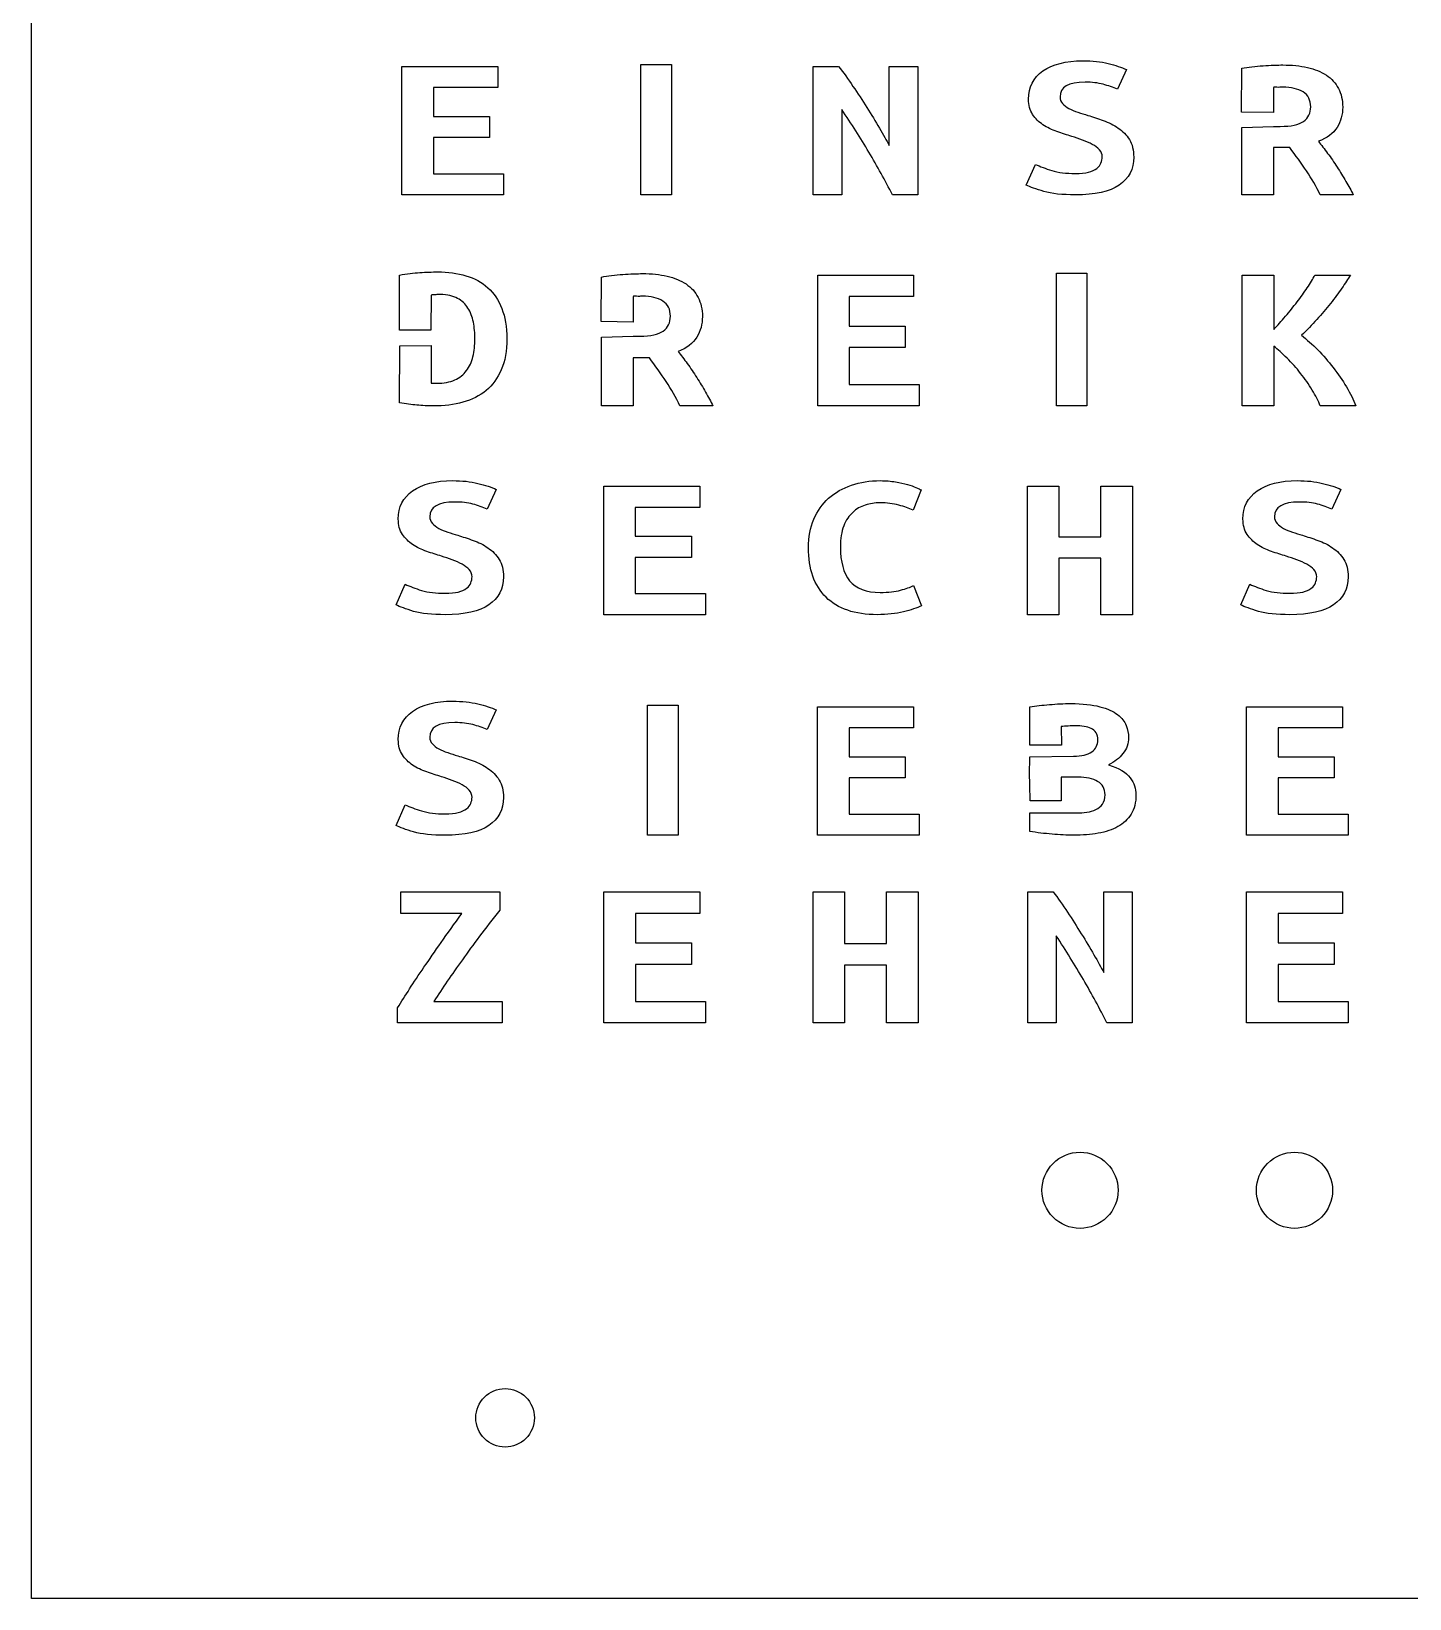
# Model space of a CAD drawing. Extents: x 0 to 230, y 0 to 230.
# Drawn here: x 0.5 to 107.6, y 0.5 to 122.3 of the extents above; entities that cross this region are included whole.
import ezdxf

# ---------------------------------------------------------------- set-up
doc = ezdxf.new("R2010")
doc.units = 0
doc.layers.add('Ebene_1', color=7, linetype='CONTINUOUS')

msp = doc.modelspace()

# ---------------------------------------------------------------- linework, layer by layer
at = {"layer": 'Ebene_1', "color": 7}
for p, q in [((0.497835, 0.497837), (0.497835, 229.502167)), ((29.291271, 109.589578), (29.291271, 119.569616)), ((29.291271, 119.569616), (36.747739, 119.569616)), ((36.747739, 119.569616), (36.747739, 117.925087)), ((47.854031, 119.705894), (50.223248, 119.705894)), ((47.854031, 109.58405), (47.854031, 119.705894)), ((50.223248, 119.705894), (50.223248, 109.58405)), ((61.253139, 109.589578), (61.253139, 119.569616)), ((61.253139, 119.569616), (63.221647, 119.569616)), ((67.158662, 113.426814), (67.158662, 119.569616)), ((67.158662, 119.569616), (69.365777, 119.569616)), ((69.365777, 119.569616), (69.365777, 109.589578)), ((94.530123, 116.022674), (94.553363, 119.424512)), ((85.591956, 119.327777), (84.876136, 117.796107)), ((36.747739, 117.925087), (31.736992, 117.925087)), ((31.736992, 117.925087), (31.736992, 115.684012)), ((96.999083, 117.908764), (96.999083, 115.9868)), ((63.460254, 116.216065), (63.460254, 109.589578)), ((96.999083, 115.9868), (94.530123, 116.022674)), ((31.736992, 115.684012), (36.09157, 115.684012)), ((36.09157, 115.684012), (36.09157, 114.039482)), ((94.553363, 114.826117), (96.999084, 114.910117)), ((94.553363, 109.58958), (94.553363, 114.826117)), ((96.999083, 114.909915), (97.535948, 114.909915)), ((36.09157, 114.039482), (31.736992, 114.039482)), ((31.736992, 114.039482), (31.736992, 111.234108)), ((98.271655, 113.265587), (96.999084, 113.265587)), ((96.999084, 113.265587), (96.999084, 109.58958)), ((31.736992, 111.234108), (37.185185, 111.234108)), ((37.185185, 111.234108), (37.185185, 109.589578)), ((77.797462, 110.347355), (78.513283, 111.959639)), ((81.615174, 111.250234), (81.615174, 111.250234)), ((37.185185, 109.589578), (29.291271, 109.589578)), ((50.223248, 109.58405), (47.854031, 109.58405)), ((63.460254, 109.589578), (61.253139, 109.589578)), ((69.365777, 109.589578), (67.397269, 109.589578)), ((96.999084, 109.58958), (94.553363, 109.58958)), ((103.202866, 109.58958), (100.637841, 109.58958)), ((29.114425, 99.063407), (29.114425, 103.35244)), ((44.779867, 99.739775), (44.803107, 103.204649)), ((61.593606, 93.187471), (61.593606, 103.352438)), ((61.593606, 103.352438), (69.050151, 103.352438)), ((69.050151, 103.352438), (69.050151, 101.677435)), ((80.142856, 103.491238), (82.512097, 103.491238)), ((80.142856, 93.181838), (80.142856, 103.491238)), ((82.512097, 103.491238), (82.512097, 93.181838)), ((94.58081, 93.187471), (94.58081, 103.352438)), ((94.58081, 103.352438), (97.026557, 103.352438)), ((97.026557, 103.352438), (97.026557, 99.132088)), ((100.2279, 103.352438), (102.991792, 103.352438)), ((31.56017, 101.792594), (31.536935, 99.067512)), ((47.248852, 101.660814), (47.248852, 99.703237)), ((69.050151, 101.677435), (64.039353, 101.677435)), ((64.039353, 101.677435), (64.039353, 99.394834)), ((31.536935, 99.067512), (29.114425, 99.063407)), ((47.248852, 99.703237), (44.779867, 99.739775)), ((64.039353, 99.394834), (68.393975, 99.394834)), ((68.393975, 99.394834), (68.393975, 97.719831)), ((29.114425, 93.433797), (29.137659, 97.865)), ((29.137659, 97.865), (31.56017, 97.869105)), ((31.56017, 97.869105), (31.56017, 94.961211)), ((44.803107, 98.521046), (47.248854, 98.606603)), ((44.803107, 93.187477), (44.803107, 98.521046)), ((47.248852, 98.606397), (47.785723, 98.606397)), ((68.393975, 97.719831), (64.039353, 97.719831)), ((64.039353, 97.719831), (64.039353, 94.862474)), ((97.026557, 97.834782), (97.026557, 93.187471)), ((48.521437, 96.9316), (47.248854, 96.9316)), ((47.248854, 96.9316), (47.248854, 93.187477)), ((31.778895, 94.944789), (31.99762, 94.944789)), ((64.039353, 94.862474), (69.487601, 94.862474)), ((69.487601, 94.862474), (69.487601, 93.187471)), ((47.248854, 93.187477), (44.803107, 93.187477)), ((53.452699, 93.187477), (50.887647, 93.187477)), ((69.487601, 93.187471), (61.593606, 93.187471)), ((82.512097, 93.181838), (80.142856, 93.181838)), ((97.026557, 93.187471), (94.58081, 93.187471)), ((103.409359, 93.187471), (100.645466, 93.187471)), ((36.624678, 86.701731), (35.908847, 85.170125)), ((44.976155, 76.963939), (44.976155, 86.943562)), ((44.976155, 86.943562), (52.432731, 86.943562)), ((52.432731, 86.943562), (52.432731, 85.2991)), ((69.640872, 86.653364), (69.004578, 85.073392)), ((77.893722, 76.963939), (77.893722, 86.943562)), ((77.893722, 86.943562), (80.339479, 86.943562)), ((80.339479, 86.943562), (80.339479, 83.009752)), ((83.600488, 83.009752), (83.600488, 86.943562)), ((83.600488, 86.943562), (86.046245, 86.943562)), ((86.046245, 86.943562), (86.046245, 76.963939)), ((102.252775, 86.701731), (101.536944, 85.170125)), ((52.432731, 85.2991), (47.421912, 85.2991)), ((47.421912, 85.2991), (47.421912, 83.058119)), ((47.421912, 83.058119), (51.776553, 83.058119)), ((51.776553, 83.058119), (51.776553, 81.413657)), ((80.339479, 83.009752), (83.600488, 83.009752)), ((51.776553, 81.413657), (47.421912, 81.413657)), ((47.421912, 81.413657), (47.421912, 78.6084)), ((83.600488, 81.365291), (80.339479, 81.365291)), ((80.339479, 81.365291), (80.339479, 76.963939)), ((83.600488, 76.963939), (83.600488, 81.365291)), ((28.830071, 77.721682), (29.545902, 79.333899)), ((69.044346, 79.221044), (69.660757, 77.657194)), ((94.458168, 77.721682), (95.173999, 79.333899)), ((32.647838, 78.624524), (32.647838, 78.624524)), ((47.421912, 78.6084), (52.870184, 78.6084)), ((52.870184, 78.6084), (52.870184, 76.963939)), ((98.275935, 78.624524), (98.275935, 78.624524)), ((52.870184, 76.963939), (44.976155, 76.963939)), ((66.22079, 76.96394), (66.22079, 76.96394)), ((80.339479, 76.963939), (77.893722, 76.963939)), ((86.046245, 76.963939), (83.600488, 76.963939)), ((36.624742, 69.564533), (35.908911, 68.032246)), ((48.379806, 69.942802), (50.749058, 69.942802)), ((48.379806, 59.816879), (48.379806, 69.942802)), ((50.749058, 69.942802), (50.749058, 59.816879)), ((61.58784, 59.822424), (61.58784, 69.806484)), ((61.58784, 69.806484), (69.044418, 69.806484)), ((69.044418, 69.806484), (69.044418, 68.161292)), ((78.07274, 68.60089), (78.07274, 69.81261)), ((94.915581, 59.822424), (94.915581, 69.806484)), ((94.915581, 69.806484), (102.372159, 69.806484)), ((102.372159, 69.806484), (102.372159, 68.161292)), ((80.518512, 68.26386), (80.535052, 66.82557)), ((69.044418, 68.161292), (64.033598, 68.161292)), ((64.033598, 68.161292), (64.033598, 65.919314)), ((102.372159, 68.161292), (97.361339, 68.161292)), ((97.361339, 68.161292), (97.361339, 65.919314)), ((64.033598, 65.919314), (68.388239, 65.919314)), ((68.388239, 65.919314), (68.388239, 64.274121)), ((80.535052, 66.82557), (78.07034, 66.83557)), ((78.070352, 65.92627), (81.472954, 65.97347)), ((97.361339, 65.919314), (101.71598, 65.919314)), ((101.71598, 65.919314), (101.71598, 64.274121)), ((68.388239, 64.274121), (64.033598, 64.274121)), ((64.033598, 64.274121), (64.033598, 61.467617)), ((78.089292, 62.49927), (78.072752, 63.75361)), ((80.518512, 64.33006), (80.501982, 62.48664)), ((81.83087, 64.33006), (80.518512, 64.33006)), ((101.71598, 64.274121), (97.361339, 64.274121)), ((97.361339, 64.274121), (97.361339, 61.467617)), ((28.830133, 60.580492), (29.545965, 62.193425)), ((80.501982, 62.48664), (78.089292, 62.49927)), ((32.647901, 61.483734), (32.647901, 61.483734)), ((64.033598, 61.467617), (69.48187, 61.467617)), ((69.48187, 61.467617), (69.48187, 59.822424)), ((78.07274, 60.11877), (78.07274, 61.57191)), ((97.361339, 61.467617), (102.809611, 61.467617)), ((102.809611, 61.467617), (102.809611, 59.822424)), ((50.749058, 59.816879), (48.379806, 59.816879)), ((69.48187, 59.822424), (61.58784, 59.822424)), ((102.809611, 59.822424), (94.915581, 59.822424)), ((29.214289, 53.749761), (29.214289, 55.429893)), ((29.214289, 55.429893), (36.889516, 55.429893)), ((36.889516, 55.429893), (36.889516, 54.013311)), ((44.98242, 45.233798), (44.98242, 55.429893)), ((44.98242, 55.429893), (52.438923, 55.429893)), ((52.438923, 55.429893), (52.438923, 53.749761)), ((61.235961, 45.233798), (61.235961, 55.429893)), ((61.235961, 55.429893), (63.681694, 55.429893)), ((63.681694, 55.429893), (63.681694, 51.410754)), ((66.942671, 51.410754), (66.942671, 55.429893)), ((66.942671, 55.429893), (69.388405, 55.429893)), ((69.388405, 55.429893), (69.388405, 45.233798)), ((77.919549, 45.233798), (77.919549, 55.429893)), ((77.919549, 55.429893), (79.888066, 55.429893)), ((83.8251, 49.154106), (83.8251, 55.429893)), ((83.8251, 55.429893), (86.032225, 55.429893)), ((86.032225, 55.429893), (86.032225, 45.233798)), ((94.921282, 45.233798), (94.921282, 55.429893)), ((94.921282, 55.429893), (102.377785, 55.429893)), ((102.377785, 55.429893), (102.377785, 53.749761)), ((33.946683, 53.749761), (29.214289, 53.749761)), ((52.438923, 53.749761), (47.428153, 53.749761)), ((47.428153, 53.749761), (47.428153, 51.460169)), ((102.377785, 53.749761), (97.367015, 53.749761)), ((97.367015, 53.749761), (97.367015, 51.460169)), ((47.428153, 51.460169), (51.782751, 51.460169)), ((51.782751, 51.460169), (51.782751, 49.780037)), ((63.681694, 51.410754), (66.942671, 51.410754)), ((80.126674, 52.003742), (80.126674, 45.233798)), ((97.367015, 51.460169), (101.721613, 51.460169)), ((101.721613, 51.460169), (101.721613, 49.780037)), ((51.782751, 49.780037), (47.428153, 49.780037)), ((47.428153, 49.780037), (47.428153, 46.91393)), ((66.942671, 49.730622), (63.681694, 49.730622)), ((63.681694, 49.730622), (63.681694, 45.233798)), ((66.942671, 45.233798), (66.942671, 49.730622)), ((101.721613, 49.780037), (97.367015, 49.780037)), ((97.367015, 49.780037), (97.367015, 46.91393)), ((28.955797, 45.233798), (28.955797, 46.403301)), ((31.779326, 46.91393), (37.068473, 46.91393)), ((37.068473, 46.91393), (37.068473, 45.233798)), ((47.428153, 46.91393), (52.876372, 46.91393)), ((52.876372, 46.91393), (52.876372, 45.233798)), ((97.367015, 46.91393), (102.815234, 46.91393)), ((102.815234, 46.91393), (102.815234, 45.233798)), ((37.068473, 45.233798), (28.955797, 45.233798)), ((52.876372, 45.233798), (44.98242, 45.233798)), ((63.681694, 45.233798), (61.235961, 45.233798)), ((69.388405, 45.233798), (66.942671, 45.233798)), ((80.126674, 45.233798), (77.919549, 45.233798)), ((86.032225, 45.233798), (84.063708, 45.233798)), ((102.815234, 45.233798), (94.921282, 45.233798)), ((84.935317, 32.23294), (84.935317, 32.23294)), ((101.59532, 32.23294), (101.59532, 32.23294)), ((39.582047, 14.5495), (39.582047, 14.5495)), ((229.502165, 0.497837), (0.497835, 0.497837))]:
    msp.add_line(p, q, dxfattribs=at)
for points in [[(63.221647, 119.569616), (63.592813, 119.09668), (63.96398, 118.580749), (64.335146, 118.021824)], [(79.089916, 119.214917), (79.845505, 119.741596), (80.879469, 120.004936), (82.191807, 120.004936)], [(82.191807, 120.004936), (82.947396, 120.004936), (83.603565, 119.93507), (84.160315, 119.795339)], [(84.160315, 119.795339), (84.73032, 119.655608), (85.207534, 119.499754), (85.591956, 119.327777)], [(94.553363, 119.424512), (94.79197, 119.46752), (95.050461, 119.505126), (95.328835, 119.537372)], [(95.328835, 119.537372), (95.620466, 119.580501), (95.912097, 119.607103), (96.203728, 119.617986)], [(96.203728, 119.617986), (96.495359, 119.639349), (96.773733, 119.655472), (97.038852, 119.666355)], [(97.038852, 119.666355), (97.303971, 119.677238), (97.53595, 119.682478), (97.734789, 119.682478)], [(97.734789, 119.682478), (98.437354, 119.682478), (99.073639, 119.617986), (99.643645, 119.489004)], [(99.643645, 119.489004), (100.213651, 119.360021), (100.70412, 119.161186), (101.115055, 118.892458)], [(77.976417, 117.022211), (77.976417, 117.957335), (78.347584, 118.688237), (79.089916, 119.214917)], [(82.370762, 118.344283), (81.07168, 118.344283), (80.422139, 117.96271), (80.422139, 117.199562)], [(83.762636, 118.183055), (83.364958, 118.290541), (82.901, 118.344283), (82.370762, 118.344283)], [(84.876136, 117.796107), (84.544737, 117.946587), (84.173571, 118.075569), (83.762636, 118.183055)], [(101.115055, 118.892458), (101.525989, 118.623731), (101.837503, 118.279791), (102.049599, 117.860597)], [(64.335146, 118.021824), (64.706313, 117.473647), (65.064223, 116.92547), (65.408878, 116.377294)], [(78.29456, 115.82912), (78.082465, 116.151577), (77.976417, 116.549274), (77.976417, 117.022211)], [(80.422139, 117.199562), (80.422139, 117.006088), (80.488418, 116.834111), (80.620978, 116.683631)], [(97.396761, 117.941009), (97.264201, 117.941009), (96.999083, 118.024526), (96.999083, 117.908764)], [(97.734788, 117.957132), (97.641996, 117.957132), (97.529321, 117.951892), (97.396761, 117.941009)], [(99.305617, 117.586307), (98.907939, 117.83351), (98.384329, 117.957132), (97.734788, 117.957132)], [(99.902134, 116.425462), (99.902134, 116.952155), (99.703295, 117.339103), (99.305617, 117.586307)], [(102.049599, 117.860597), (102.274949, 117.452165), (102.387625, 116.96848), (102.387625, 116.409541)], [(65.567949, 112.89476), (64.918408, 114.001862), (64.215843, 115.108964), (63.460254, 116.216065)], [(65.408878, 116.377294), (65.766788, 115.829117), (66.091559, 115.297064), (66.383189, 114.781133)], [(79.089916, 115.039101), (78.771774, 115.254072), (78.506655, 115.517412), (78.29456, 115.82912)], [(80.620978, 116.683631), (80.753537, 116.5439), (80.919236, 116.414917), (81.118076, 116.296683)], [(81.118076, 116.296683), (81.330171, 116.189197), (81.56215, 116.09246), (81.814013, 116.006472)], [(81.814013, 116.006472), (82.079132, 115.920483), (82.337622, 115.839869), (82.589485, 115.764629)], [(82.589485, 115.764629), (82.973908, 115.646395), (83.371586, 115.512038), (83.78252, 115.361558)], [(99.345385, 115.296864), (99.716551, 115.565591), (99.902134, 115.941777), (99.902134, 116.425462)], [(102.387625, 116.409541), (102.387625, 115.829119), (102.24181, 115.302426), (101.950179, 114.829503)], [(66.383189, 114.781133), (66.688076, 114.265202), (66.946567, 113.813762), (67.158662, 113.426814)], [(80.183532, 114.507047), (79.785853, 114.646779), (79.421315, 114.82413), (79.089916, 115.039101)], [(81.336799, 114.136222), (80.965632, 114.243708), (80.58121, 114.367316), (80.183532, 114.507047)], [(83.78252, 115.361558), (84.20671, 115.221827), (84.591133, 115.028353), (84.935787, 114.781136)], [(84.935787, 114.781136), (85.293698, 114.544667), (85.585328, 114.243708), (85.81068, 113.878257)], [(97.535948, 114.909915), (98.371073, 114.909915), (98.974218, 115.038898), (99.345385, 115.296864)], [(101.950179, 114.829503), (101.658548, 114.356579), (101.174706, 113.996476), (100.498653, 113.749272)], [(82.171923, 113.846011), (81.893548, 113.953497), (81.615174, 114.050234), (81.336799, 114.136222)], [(82.927512, 113.507431), (82.702161, 113.636414), (82.450298, 113.749274), (82.171923, 113.846011)], [(83.484262, 113.088237), (83.338446, 113.249466), (83.152863, 113.389197), (82.927512, 113.507431)], [(85.81068, 113.878257), (86.036031, 113.523554), (86.148706, 113.072115), (86.148706, 112.523938)], [(100.498653, 113.749272), (100.724004, 113.469823), (100.962611, 113.158088), (101.214474, 112.814148)], [(67.397269, 109.589578), (66.840519, 110.69668), (66.230746, 111.798407), (65.567949, 112.89476)], [(83.285422, 111.637182), (83.444494, 111.766165), (83.550541, 111.905896), (83.603565, 112.056376)], [(83.702985, 112.540061), (83.702985, 112.744284), (83.630077, 112.927009), (83.484262, 113.088237)], [(83.603565, 112.056376), (83.669845, 112.217604), (83.702985, 112.378833), (83.702985, 112.540061)], [(86.148706, 112.523938), (86.148706, 111.588813), (85.770912, 110.863286), (85.015323, 110.347355)], [(99.564109, 111.443706), (99.166431, 112.045612), (98.735613, 112.652919), (98.271655, 113.265587)], [(101.214474, 112.814148), (101.466337, 112.480929), (101.711572, 112.126226), (101.950179, 111.75004)], [(78.513283, 111.959639), (78.871193, 111.787662), (79.295383, 111.626433), (79.785853, 111.475953)], [(79.785853, 111.475953), (80.289579, 111.325474), (80.899353, 111.250234), (81.615174, 111.250234)], [(81.615174, 111.250234), (82.026108, 111.250234), (82.364134, 111.282479), (82.629253, 111.346971)], [(82.629253, 111.346971), (82.907628, 111.422211), (83.126351, 111.518948), (83.285422, 111.637182)], [(100.637841, 109.58958), (100.332954, 110.234493), (99.975044, 110.852522), (99.564109, 111.443706)], [(101.950179, 111.75004), (102.188786, 111.384576), (102.414137, 111.01375), (102.626232, 110.637564)], [(79.169452, 109.847547), (78.559679, 110.030272), (78.102349, 110.196875), (77.797462, 110.347355)], [(81.615174, 109.589581), (80.594466, 109.589581), (79.779225, 109.67557), (79.169452, 109.847547)], [(85.015323, 110.347355), (84.27299, 109.842172), (83.139607, 109.589581), (81.615174, 109.589581)], [(102.626232, 110.637564), (102.851583, 110.2721), (103.043794, 109.922798), (103.202866, 109.58958)], [(29.114425, 103.35244), (29.67118, 103.450969), (30.194795, 103.516656), (30.68527, 103.549499)], [(30.68527, 103.549499), (31.175745, 103.582342), (31.63308, 103.598764), (32.057274, 103.598764)], [(32.057274, 103.598764), (32.865895, 103.598764), (33.601607, 103.500234), (34.264411, 103.303175)], [(34.264411, 103.303175), (34.940471, 103.106116), (35.510483, 102.794106), (35.974445, 102.367144)], [(35.974445, 102.367144), (36.438408, 101.951144), (36.796322, 101.414692), (37.048188, 100.757828)], [(44.803107, 103.204649), (45.041716, 103.248453), (45.30021, 103.286757), (45.578588, 103.3196)], [(45.578588, 103.3196), (45.870222, 103.363528), (46.161855, 103.390623), (46.453489, 103.401708)], [(46.453489, 103.401708), (46.745123, 103.423467), (47.0235, 103.439888), (47.288622, 103.450973)], [(47.288622, 103.450973), (47.553743, 103.462057), (47.785725, 103.467394), (47.984566, 103.467394)], [(47.984566, 103.467394), (48.687138, 103.467394), (49.32343, 103.401708), (49.893441, 103.270335)], [(49.893441, 103.270335), (50.463453, 103.138962), (50.953927, 102.936443), (51.364866, 102.662736)], [(51.364866, 102.662736), (51.775805, 102.389029), (52.087322, 102.038716), (52.29942, 101.611754)], [(98.836011, 101.266896), (99.127645, 101.639118), (99.392767, 102.005867), (99.631376, 102.367142)], [(99.631376, 102.367142), (99.869985, 102.728417), (100.068827, 103.056849), (100.2279, 103.352438)], [(102.315732, 102.334299), (102.063867, 101.962076), (101.772233, 101.567958), (101.440831, 101.151944)], [(102.991792, 103.352438), (102.806207, 103.056849), (102.580854, 102.71747), (102.315732, 102.334299)], [(31.918084, 101.825437), (31.785523, 101.825437), (31.666218, 101.814352), (31.56017, 101.792594)], [(32.275998, 101.841859), (32.169949, 101.841859), (32.050645, 101.836522), (31.918084, 101.825437)], [(33.608234, 101.54627), (33.263576, 101.743329), (32.819497, 101.841859), (32.275998, 101.841859)], [(34.423483, 100.790877), (34.224641, 101.108347), (33.952892, 101.360172), (33.608234, 101.54627)], [(47.646534, 101.693657), (47.513974, 101.693657), (47.248852, 101.778721), (47.248852, 101.660814)], [(47.984564, 101.710079), (47.891772, 101.710079), (47.779095, 101.704742), (47.646534, 101.693657)], [(49.55541, 101.332382), (49.157727, 101.584166), (48.634113, 101.710079), (47.984564, 101.710079)], [(50.151933, 100.150027), (50.151933, 100.68648), (49.953092, 101.080598), (49.55541, 101.332382)], [(52.29942, 101.611754), (52.524773, 101.195754), (52.63745, 100.703106), (52.63745, 100.133811)], [(97.941226, 100.150227), (98.259372, 100.52245), (98.557634, 100.894673), (98.836011, 101.266896)], [(101.440831, 101.151944), (101.109429, 100.746878), (100.751515, 100.330865), (100.367088, 99.903903)], [(34.841049, 99.69063), (34.761513, 100.10663), (34.622324, 100.473406), (34.423483, 100.790877)], [(37.048188, 100.757828), (37.313309, 100.111926), (37.44587, 99.329149), (37.44587, 98.40954)], [(49.595178, 99.000516), (49.966348, 99.274222), (50.151933, 99.657379), (50.151933, 100.150027)], [(52.63745, 100.133811), (52.63745, 99.542633), (52.491633, 99.006181), (52.199999, 98.524495)], [(97.026557, 99.132088), (97.31819, 99.438625), (97.62308, 99.778004), (97.941226, 100.150227)], [(100.367088, 99.903903), (99.995918, 99.476942), (99.604864, 99.066402), (99.193925, 98.672284)], [(34.960354, 98.409745), (34.960354, 98.847668), (34.920586, 99.27463), (34.841049, 99.69063)], [(47.785723, 98.606397), (48.620856, 98.606397), (49.224008, 98.73777), (49.595178, 99.000516)], [(99.193925, 98.672284), (99.604864, 98.343852), (100.02243, 97.966155), (100.446625, 97.539194)], [(34.801281, 97.01391), (34.907329, 97.440871), (34.960354, 97.906136), (34.960354, 98.409745)], [(37.44587, 98.40954), (37.44587, 97.468049), (37.300053, 96.663391), (37.00842, 95.995566)], [(52.199999, 98.524495), (51.908365, 98.042808), (51.424518, 97.676032), (50.748458, 97.424248)], [(98.060531, 96.898752), (97.702617, 97.270974), (97.357959, 97.582985), (97.026557, 97.834782)], [(100.446625, 97.539194), (100.870819, 97.112232), (101.268502, 96.652428), (101.639672, 96.15978)], [(34.304178, 95.930085), (34.542787, 96.236635), (34.708488, 96.59791), (34.801281, 97.01391)], [(49.813905, 95.07596), (49.416222, 95.689019), (48.9854, 96.307579), (48.521437, 96.9316)], [(50.748458, 97.424248), (50.973812, 97.139621), (51.212421, 96.822109), (51.464287, 96.471795)], [(51.464287, 96.471795), (51.716152, 96.132402), (51.96139, 95.771127), (52.199999, 95.38797)], [(99.114389, 95.716397), (98.782987, 96.143358), (98.431701, 96.537476), (98.060531, 96.898752)], [(31.99762, 94.944789), (32.554376, 94.944789), (33.018338, 95.032357), (33.389508, 95.207535)], [(33.389508, 95.207535), (33.773935, 95.382712), (34.078825, 95.623535), (34.304178, 95.930085)], [(37.00842, 95.995566), (36.730042, 95.338702), (36.338987, 94.80225), (35.835257, 94.38625)], [(50.887647, 93.187477), (50.582758, 93.84434), (50.224843, 94.473821), (49.813905, 95.07596)], [(52.199999, 95.38797), (52.438608, 95.015734), (52.663962, 94.638037), (52.876059, 94.25488)], [(100.009174, 94.419091), (99.744053, 94.867948), (99.445791, 95.300383), (99.114389, 95.716397)], [(101.639672, 96.15978), (102.024098, 95.67808), (102.368756, 95.179958), (102.673646, 94.665415)], [(31.56017, 94.961211), (31.62645, 94.950126), (31.699358, 94.944789), (31.778895, 94.944789)], [(35.835257, 94.38625), (35.331526, 93.97025), (34.728374, 93.663699), (34.025802, 93.46664)], [(52.876059, 94.25488), (53.101412, 93.882644), (53.293626, 93.52687), (53.452699, 93.187477)], [(100.645466, 93.187471), (100.499649, 93.570642), (100.287552, 93.981182), (100.009174, 94.419091)], [(102.673646, 94.665415), (102.978536, 94.161819), (103.223773, 93.669171), (103.409359, 93.187471)], [(30.44666, 93.25316), (30.035722, 93.286003), (29.591643, 93.346229), (29.114425, 93.433797)], [(31.739128, 93.187473), (31.301678, 93.187473), (30.870855, 93.209232), (30.44666, 93.25316)], [(34.025802, 93.46664), (33.336486, 93.280543), (32.574261, 93.187473), (31.739128, 93.187473)], [(29.009028, 84.396261), (29.009028, 85.331346), (29.3802, 86.062218), (30.122544, 86.588876)], [(30.122544, 86.588876), (30.878143, 87.115533), (31.912122, 87.378862), (33.224479, 87.378862)], [(33.224479, 87.378862), (33.980079, 87.378862), (34.636258, 87.308999), (35.193015, 87.169274)], [(35.193015, 87.169274), (35.763029, 87.029548), (36.24025, 86.873701), (36.624678, 86.701731)], [(62.442791, 86.008478), (62.946524, 86.459898), (63.536422, 86.798464), (64.212485, 87.024174)], [(64.212485, 87.024174), (64.901804, 87.260633), (65.650776, 87.378862), (66.4594, 87.378862)], [(66.4594, 87.378862), (66.896852, 87.378862), (67.287908, 87.346618), (67.632568, 87.282129)], [(67.632568, 87.282129), (67.990484, 87.228388), (68.302003, 87.1639), (68.567125, 87.088663)], [(68.567125, 87.088663), (68.832248, 87.013426), (69.050974, 86.932815), (69.223304, 86.84683)], [(69.223304, 86.84683), (69.40889, 86.760845), (69.548079, 86.696357), (69.640872, 86.653364)], [(94.637125, 84.396261), (94.637125, 85.331346), (95.008297, 86.062218), (95.750641, 86.588876)], [(95.750641, 86.588876), (96.50624, 87.115533), (97.540219, 87.378862), (98.852576, 87.378862)], [(98.852576, 87.378862), (99.608176, 87.378862), (100.264355, 87.308999), (100.821112, 87.169274)], [(100.821112, 87.169274), (101.391126, 87.029548), (101.868347, 86.873701), (102.252775, 86.701731)], [(33.403437, 85.718278), (32.104336, 85.718278), (31.454785, 85.33672), (31.454785, 84.573604)], [(34.795331, 85.557057), (34.397647, 85.664538), (33.933683, 85.718278), (33.403437, 85.718278)], [(35.908847, 85.170125), (35.577443, 85.320598), (35.206272, 85.449576), (34.795331, 85.557057)], [(61.289507, 84.380138), (61.567886, 85.025025), (61.952314, 85.567805), (62.442791, 86.008478)], [(65.286232, 85.476446), (64.928316, 85.368965), (64.603541, 85.180873), (64.311906, 84.91217)], [(66.419632, 85.65379), (66.035204, 85.65379), (65.657404, 85.594675), (65.286232, 85.476446)], [(67.891063, 85.476446), (67.466866, 85.594675), (66.976389, 85.65379), (66.419632, 85.65379)], [(69.004578, 85.073392), (68.699687, 85.234613), (68.328515, 85.368965), (67.891063, 85.476446)], [(99.031534, 85.718278), (97.732433, 85.718278), (97.082882, 85.33672), (97.082882, 84.573604)], [(100.423428, 85.557057), (100.025744, 85.664538), (99.56178, 85.718278), (99.031534, 85.718278)], [(101.536944, 85.170125), (101.20554, 85.320598), (100.834369, 85.449576), (100.423428, 85.557057)], [(29.327176, 83.20322), (29.115077, 83.525663), (29.009028, 83.923344), (29.009028, 84.396261)], [(31.454785, 84.573604), (31.454785, 84.380138), (31.521066, 84.208169), (31.653627, 84.057695)], [(31.653627, 84.057695), (31.786189, 83.91797), (31.95189, 83.788992), (32.150732, 83.670763)], [(60.871939, 82.171401), (60.871939, 82.999006), (61.011128, 83.735252), (61.289507, 84.380138)], [(64.311906, 84.91217), (64.033527, 84.654215), (63.801545, 84.304902), (63.615959, 83.864229)], [(94.955273, 83.20322), (94.743174, 83.525663), (94.637125, 83.923344), (94.637125, 84.396261)], [(97.082882, 84.573604), (97.082882, 84.380138), (97.149163, 84.208169), (97.281724, 84.057695)], [(97.281724, 84.057695), (97.414286, 83.91797), (97.579987, 83.788992), (97.778829, 83.670763)], [(30.122544, 82.413234), (29.804397, 82.628196), (29.539274, 82.891525), (29.327176, 83.20322)], [(32.150732, 83.670763), (32.362831, 83.563282), (32.594813, 83.466549), (32.84668, 83.380564)], [(32.84668, 83.380564), (33.111802, 83.294579), (33.370297, 83.213968), (33.622163, 83.138731)], [(33.622163, 83.138731), (34.006591, 83.020502), (34.404275, 82.886151), (34.815216, 82.735677)], [(63.615959, 83.864229), (63.443629, 83.423556), (63.357464, 82.875403), (63.357464, 82.219768)], [(95.750641, 82.413234), (95.432494, 82.628196), (95.167371, 82.891525), (94.955273, 83.20322)], [(97.778829, 83.670763), (97.990928, 83.563282), (98.22291, 83.466549), (98.474777, 83.380564)], [(98.474777, 83.380564), (98.739899, 83.294579), (98.998394, 83.213968), (99.25026, 83.138731)], [(99.25026, 83.138731), (99.634688, 83.020502), (100.032372, 82.886151), (100.443313, 82.735677)], [(31.216175, 81.881202), (30.818491, 82.020928), (30.453947, 82.198271), (30.122544, 82.413234)], [(32.369459, 81.510392), (31.998287, 81.617873), (31.613859, 81.741477), (31.216175, 81.881202)], [(34.815216, 82.735677), (35.239412, 82.595952), (35.62384, 82.402486), (35.968499, 82.155279)], [(35.968499, 82.155279), (36.326415, 81.918821), (36.61805, 81.617873), (36.843404, 81.252437)], [(62.243949, 78.318203), (61.329276, 79.221044), (60.871939, 80.505444), (60.871939, 82.171401)], [(63.357464, 82.219768), (63.357464, 81.080468), (63.596075, 80.204496), (64.073296, 79.591854)], [(96.844272, 81.881202), (96.446588, 82.020928), (96.082044, 82.198271), (95.750641, 82.413234)], [(97.997556, 81.510392), (97.626384, 81.617873), (97.241956, 81.741477), (96.844272, 81.881202)], [(100.443313, 82.735677), (100.867509, 82.595952), (101.251937, 82.402486), (101.596596, 82.155279)], [(101.596596, 82.155279), (101.954512, 81.918821), (102.246147, 81.617873), (102.471501, 81.252437)], [(33.204595, 81.220193), (32.926216, 81.327674), (32.647838, 81.424407), (32.369459, 81.510392)], [(33.960195, 80.881628), (33.734841, 81.010605), (33.482974, 81.12346), (33.204595, 81.220193)], [(34.516953, 80.462451), (34.371135, 80.623673), (34.185549, 80.763398), (33.960195, 80.881628)], [(34.735679, 79.914297), (34.735679, 80.118512), (34.66277, 80.301229), (34.516953, 80.462451)], [(36.843404, 81.252437), (37.068759, 80.89775), (37.181436, 80.446329), (37.181436, 79.898175)], [(98.832692, 81.220193), (98.554313, 81.327674), (98.275935, 81.424407), (97.997556, 81.510392)], [(99.588292, 80.881628), (99.362938, 81.010605), (99.111071, 81.12346), (98.832692, 81.220193)], [(100.14505, 80.462451), (99.999232, 80.623673), (99.813646, 80.763398), (99.588292, 80.881628)], [(100.363776, 79.914297), (100.363776, 80.118512), (100.290867, 80.301229), (100.14505, 80.462451)], [(102.471501, 81.252437), (102.696856, 80.89775), (102.809533, 80.446329), (102.809533, 79.898175)], [(29.545902, 79.333899), (29.903818, 79.16193), (30.328014, 79.000708), (30.818491, 78.850234)], [(34.318111, 79.011456), (34.477184, 79.140433), (34.583233, 79.280159), (34.636258, 79.430632)], [(34.636258, 79.430632), (34.702538, 79.591854), (34.735679, 79.753076), (34.735679, 79.914297)], [(37.181436, 79.898175), (37.181436, 78.963089), (36.803636, 78.237592), (36.048036, 77.721682)], [(64.073296, 79.591854), (64.563773, 78.98996), (65.359141, 78.689013), (66.4594, 78.689013)], [(68.030252, 78.866356), (68.454448, 78.984586), (68.79248, 79.102815), (69.044346, 79.221044)], [(95.173999, 79.333899), (95.531915, 79.16193), (95.956111, 79.000708), (96.446588, 78.850234)], [(99.946208, 79.011456), (100.105281, 79.140433), (100.21133, 79.280159), (100.264355, 79.430632)], [(100.264355, 79.430632), (100.330635, 79.591854), (100.363776, 79.753076), (100.363776, 79.914297)], [(102.809533, 79.898175), (102.809533, 78.963089), (102.431733, 78.237592), (101.676133, 77.721682)], [(30.818491, 78.850234), (31.322224, 78.699761), (31.932006, 78.624524), (32.647838, 78.624524)], [(32.647838, 78.624524), (33.058778, 78.624524), (33.396809, 78.656768), (33.661932, 78.721257)], [(33.661932, 78.721257), (33.940311, 78.796494), (34.159037, 78.893227), (34.318111, 79.011456)], [(66.22079, 76.96394), (64.484236, 76.96394), (63.158622, 77.415361), (62.243949, 78.318203)], [(66.4594, 78.689013), (67.095694, 78.689013), (67.619312, 78.748127), (68.030252, 78.866356)], [(96.446588, 78.850234), (96.950321, 78.699761), (97.560103, 78.624524), (98.275935, 78.624524)], [(98.275935, 78.624524), (98.686875, 78.624524), (99.024906, 78.656768), (99.290029, 78.721257)], [(99.290029, 78.721257), (99.568408, 78.796494), (99.787134, 78.893227), (99.946208, 79.011456)], [(30.202081, 77.221895), (29.592298, 77.404613), (29.134962, 77.571209), (28.830071, 77.721682)], [(32.647838, 76.96394), (31.627115, 76.96394), (30.811863, 77.049925), (30.202081, 77.221895)], [(36.048036, 77.721682), (35.305693, 77.216521), (34.172293, 76.96394), (32.647838, 76.96394)], [(68.248978, 77.173529), (67.665708, 77.033803), (66.989645, 76.96394), (66.22079, 76.96394)], [(69.660757, 77.657194), (69.316097, 77.485224), (68.845504, 77.324002), (68.248978, 77.173529)], [(95.830178, 77.221895), (95.220395, 77.404613), (94.763059, 77.571209), (94.458168, 77.721682)], [(98.275935, 76.96394), (97.255212, 76.96394), (96.43996, 77.049925), (95.830178, 77.221895)], [(101.676133, 77.721682), (100.93379, 77.216521), (99.80039, 76.96394), (98.275935, 76.96394)], [(29.009091, 67.258037), (29.009091, 68.193539), (29.380263, 68.924736), (30.122607, 69.451627)], [(30.122607, 69.451627), (30.878207, 69.978519), (31.912185, 70.241965), (33.224543, 70.241965)], [(33.224543, 70.241965), (33.980143, 70.241965), (34.636322, 70.172071), (35.19308, 70.032283)], [(35.19308, 70.032283), (35.763093, 69.892496), (36.240314, 69.736579), (36.624742, 69.564533)], [(78.07274, 69.81261), (78.536704, 69.87711), (79.047065, 69.93087), (79.603824, 69.9739)], [(79.603824, 69.9739), (80.160581, 70.0277), (80.710711, 70.0545), (81.254213, 70.0545)], [(81.254213, 70.0545), (82.182143, 70.0545), (82.937742, 69.9739), (83.521013, 69.81256)], [(83.521013, 69.81256), (84.104282, 69.66203), (84.561619, 69.45772), (84.893022, 69.19964)], [(33.403501, 68.580643), (32.104399, 68.580643), (31.454849, 68.198915), (31.454849, 67.43546)], [(34.795395, 68.41935), (34.397711, 68.526879), (33.933746, 68.580643), (33.403501, 68.580643)], [(35.908911, 68.032246), (35.577508, 68.182786), (35.206336, 68.311821), (34.795395, 68.41935)], [(78.07034, 66.83557), (78.07564, 67.66821), (78.070752, 67.91224), (78.07274, 68.60089)], [(81.055386, 68.31216), (80.856544, 68.30126), (80.677585, 68.28506), (80.518512, 68.26386)], [(81.632028, 68.32836), (81.446442, 68.32836), (81.254228, 68.32336), (81.055386, 68.31216)], [(82.288206, 68.27996), (82.076108, 68.31226), (81.857382, 68.32836), (81.632028, 68.32836)], [(82.844965, 68.11867), (82.685891, 68.20467), (82.500304, 68.25847), (82.288206, 68.27996)], [(84.893022, 69.19964), (85.224426, 68.95234), (85.449781, 68.67274), (85.569085, 68.36092)], [(85.569085, 68.36092), (85.688391, 68.0491), (85.748044, 67.73723), (85.748044, 67.42541)], [(29.327238, 66.064466), (29.11514, 66.387053), (29.009091, 66.78491), (29.009091, 67.258037)], [(31.454849, 67.43546), (31.454849, 67.241908), (31.521129, 67.069862), (31.653691, 66.919321)], [(83.222764, 67.77995), (83.129974, 67.93048), (83.004037, 68.04339), (82.844965, 68.11867)], [(82.884733, 66.29605), (83.20288, 66.52186), (83.361954, 66.82832), (83.361954, 67.21543)], [(83.361954, 67.21543), (83.361954, 67.45201), (83.315564, 67.64015), (83.222764, 67.77995)], [(85.748044, 67.42541), (85.748044, 66.9523), (85.602226, 66.53294), (85.310591, 66.16732)], [(30.122607, 65.274129), (29.804459, 65.489187), (29.539337, 65.752633), (29.327238, 66.064466)], [(31.653691, 66.919321), (31.786252, 66.779534), (31.951954, 66.650499), (32.150796, 66.532217)], [(32.150796, 66.532217), (32.362894, 66.424688), (32.594876, 66.327912), (32.846743, 66.241889)], [(32.846743, 66.241889), (33.111866, 66.155866), (33.370361, 66.075219), (33.622227, 65.999949)], [(33.622227, 65.999949), (34.006655, 65.881667), (34.404339, 65.747256), (34.81528, 65.596716)], [(78.072752, 63.75361), (78.049482, 64.58125), (78.065052, 65.09364), (78.070352, 65.92627)], [(81.472954, 65.97347), (82.095912, 65.98247), (82.566585, 66.08101), (82.884733, 66.29605)], [(85.310591, 66.16732), (85.032213, 65.80172), (84.654412, 65.51139), (84.177191, 65.29634)], [(31.216238, 64.741861), (30.818554, 64.881648), (30.45401, 65.059071), (30.122607, 65.274129)], [(32.369522, 64.370886), (31.99835, 64.478415), (31.613922, 64.602073), (31.216238, 64.741861)], [(34.81528, 65.596716), (35.239476, 65.456928), (35.623904, 65.263376), (35.968564, 65.016059)], [(35.968564, 65.016059), (36.326479, 64.779496), (36.618114, 64.478415), (36.843469, 64.112817)], [(84.177191, 65.29634), (85.012328, 65.04904), (85.575714, 64.71569), (85.867349, 64.29632)], [(33.204659, 64.080558), (32.92628, 64.188087), (32.647901, 64.284863), (32.369522, 64.370886)], [(33.960259, 63.741842), (33.734904, 63.870876), (33.483038, 63.983782), (33.204659, 64.080558)], [(34.517017, 63.322479), (34.371199, 63.483772), (34.185613, 63.62356), (33.960259, 63.741842)], [(36.843469, 64.112817), (37.068823, 63.757971), (37.1815, 63.30635), (37.1815, 62.757952)], [(83.34207, 64.00748), (82.970898, 64.22252), (82.467165, 64.33006), (81.83087, 64.33006)], [(83.918712, 62.9752), (83.918712, 63.45908), (83.726497, 63.80316), (83.34207, 64.00748)], [(85.867349, 64.29632), (86.172239, 63.87696), (86.324686, 63.4361), (86.324686, 62.97372)], [(29.545965, 62.193425), (29.90388, 62.021379), (30.328077, 61.860086), (30.818554, 61.709545)], [(34.318174, 61.870839), (34.477248, 61.999873), (34.583297, 62.139661), (34.636322, 62.290201)], [(34.735743, 62.774081), (34.735743, 62.978386), (34.662834, 63.161186), (34.517017, 63.322479)], [(34.636322, 62.290201), (34.702602, 62.451495), (34.735743, 62.612788), (34.735743, 62.774081)], [(37.1815, 62.757952), (37.1815, 61.822451), (36.8037, 61.09663), (36.0481, 60.580492)], [(83.202881, 61.81389), (83.414979, 61.92143), (83.587308, 62.06659), (83.71987, 62.24938)], [(83.71987, 62.24938), (83.852432, 62.44293), (83.918712, 62.68487), (83.918712, 62.9752)], [(86.324686, 62.97372), (86.324686, 62.37157), (86.198753, 61.86616), (85.946886, 61.45756)], [(30.818554, 61.709545), (31.322287, 61.559005), (31.93207, 61.483734), (32.647901, 61.483734)], [(32.647901, 61.483734), (33.058841, 61.483734), (33.396873, 61.515993), (33.661996, 61.580511)], [(33.661996, 61.580511), (33.940375, 61.655781), (34.159101, 61.752557), (34.318174, 61.870839)], [(78.07274, 61.57191), (81.07527, 61.57191), (80.876428, 61.58091), (81.07527, 61.57191)], [(81.07527, 61.57191), (81.287369, 61.56101), (81.492838, 61.55581), (81.691681, 61.55581)], [(81.691681, 61.55581), (81.970059, 61.55581), (82.24181, 61.57191), (82.506933, 61.60421)], [(82.506933, 61.60421), (82.772056, 61.64721), (83.004038, 61.71711), (83.202881, 61.81389)], [(85.946886, 61.45756), (85.695019, 61.05969), (85.35036, 60.7371), (84.912907, 60.4898)], [(30.202144, 60.080482), (29.592361, 60.263281), (29.135024, 60.429951), (28.830133, 60.580492)], [(32.647901, 59.822413), (31.627178, 59.822413), (30.811926, 59.908436), (30.202144, 60.080482)], [(36.0481, 60.580492), (35.305757, 60.075106), (34.172357, 59.822413), (32.647901, 59.822413)], [(79.802666, 59.9091), (79.219395, 59.9521), (78.642753, 60.022), (78.07274, 60.11877)], [(81.492823, 59.8285), (80.949322, 59.8285), (80.385935, 59.8556), (79.802666, 59.9091)], [(83.381823, 59.97366), (82.798553, 59.87686), (82.168887, 59.8285), (81.492823, 59.8285)], [(84.912907, 60.4898), (84.48871, 60.25322), (83.978349, 60.08121), (83.381823, 59.97366)], [(79.888066, 55.429893), (80.259234, 54.946718), (80.630402, 54.419618), (81.00157, 53.848592)], [(32.336078, 51.493113), (32.826551, 52.184932), (33.363419, 52.937148), (33.946683, 53.749761)], [(36.889516, 54.013311), (36.319508, 53.288548), (35.795896, 52.607711), (35.31868, 51.970798)], [(81.00157, 53.848592), (81.372738, 53.288548), (81.730651, 52.728504), (82.075307, 52.16846)], [(31.00385, 49.565903), (31.414786, 50.158891), (31.858862, 50.801294), (32.336078, 51.493113)], [(35.31868, 51.970798), (34.841464, 51.333885), (34.397387, 50.724425), (33.986451, 50.142419)], [(82.234379, 48.610534), (81.584835, 49.741603), (80.882266, 50.872672), (80.126674, 52.003742)], [(82.075307, 52.16846), (82.433219, 51.608416), (82.757991, 51.064844), (83.049623, 50.537744)], [(33.986451, 50.142419), (33.575515, 49.571393), (33.184463, 49.01684), (32.813295, 48.478759)], [(83.049623, 50.537744), (83.354511, 50.010644), (83.613003, 49.549431), (83.8251, 49.154106)], [(29.890345, 47.885771), (30.221746, 48.412871), (30.592914, 48.972915), (31.00385, 49.565903)], [(28.955797, 46.403301), (29.247429, 46.875495), (29.558945, 47.369652), (29.890345, 47.885771)], [(32.813295, 48.478759), (32.455382, 47.951658), (32.110726, 47.430049), (31.779326, 46.91393)], [(84.063708, 45.233798), (83.506955, 46.364867), (82.897179, 47.490446), (82.234379, 48.610534)], [(79.021104, 32.23294), (79.021103, 33.017214), (79.332654, 33.769366), (79.887219, 34.323932)], [(79.887219, 34.323932), (80.441784, 34.878498), (81.193936, 35.19005), (81.97821, 35.19005)], [(81.97821, 35.19005), (82.762484, 35.19005), (83.514636, 34.878498), (84.069202, 34.323932)], [(84.069202, 34.323932), (84.623767, 33.769367), (84.935318, 33.017214), (84.935317, 32.23294)], [(95.681108, 32.23294), (95.681107, 33.017214), (95.992658, 33.769366), (96.547223, 34.323932)], [(96.547223, 34.323932), (97.101788, 34.878498), (97.85394, 35.19005), (98.638214, 35.19005)], [(98.638214, 35.19005), (99.422488, 35.19005), (100.17464, 34.878498), (100.729205, 34.323932)], [(100.729205, 34.323932), (101.28377, 33.769366), (101.595321, 33.017214), (101.59532, 32.23294)], [(79.887219, 30.141948), (79.332654, 30.696514), (79.021103, 31.448666), (79.021104, 32.23294)], [(84.935317, 32.23294), (84.935318, 31.448666), (84.623767, 30.696513), (84.069202, 30.141948)], [(96.547223, 30.141948), (95.992658, 30.696514), (95.681107, 31.448666), (95.681108, 32.23294)], [(101.59532, 32.23294), (101.595321, 31.448666), (101.28377, 30.696514), (100.729205, 30.141948)], [(81.97821, 29.27583), (81.193936, 29.27583), (80.441784, 29.587382), (79.887219, 30.141948)], [(84.069202, 30.141948), (83.514636, 29.587382), (82.762484, 29.27583), (81.97821, 29.27583)], [(98.638214, 29.27583), (97.85394, 29.27583), (97.101788, 29.587382), (96.547223, 30.141948)], [(100.729205, 30.141948), (100.17464, 29.587382), (99.422488, 29.27583), (98.638214, 29.27583)], [(35.032652, 14.5495), (35.032651, 15.152788), (35.272306, 15.731366), (35.698894, 16.157955)], [(35.698894, 16.157955), (36.125483, 16.584545), (36.704061, 16.8242), (37.307349, 16.8242)], [(37.307349, 16.8242), (37.910637, 16.8242), (38.489216, 16.584545), (38.915804, 16.157956)], [(38.915804, 16.157956), (39.342393, 15.731367), (39.582048, 15.152788), (39.582047, 14.5495)], [(35.698894, 12.941045), (35.272306, 13.367634), (35.032651, 13.946212), (35.032652, 14.5495)], [(39.582047, 14.5495), (39.582048, 13.946212), (39.342393, 13.367633), (38.915804, 12.941044)], [(37.307349, 12.2748), (36.704061, 12.2748), (36.125483, 12.514455), (35.698894, 12.941045)], [(38.915804, 12.941044), (38.489216, 12.514455), (37.910637, 12.2748), (37.307349, 12.2748)]]:
    msp.add_open_spline(points, degree=3, dxfattribs=at)

doc.saveas('drawing.dxf')
